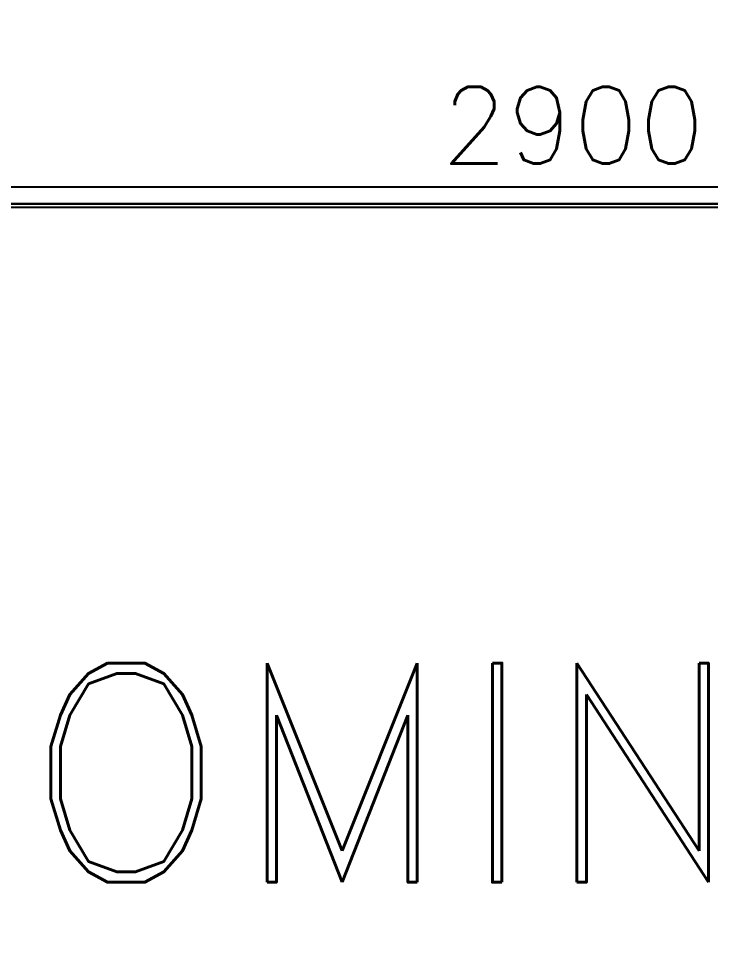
# Model space of a CAD drawing. Extents: x -13345 to 10098, y -1643 to 9113.
# Drawn here: x -8206 to -7827, y -309 to 196 of the extents above; entities that cross this region are included whole.
import ezdxf
from ezdxf.enums import TextEntityAlignment as Align

# ---------------------------------------------------------------- set-up
doc = ezdxf.new("R2010")
doc.units = 0
doc.header["$LTSCALE"] = 192
doc.header["$MEASUREMENT"] = 0
for name, color, linetype in [('ARCH-WALLS-EXTERIOR', 5, 'CONTINUOUS'), ('EXPANSION-JOINT', 1, 'CONTINUOUS'), ('FM-SPNO', 3, 'CONTINUOUS'), ('TEXT-ANCHORS', 2, 'CONTINUOUS')]:
    doc.layers.add(name, color=color, linetype=linetype)
doc.layers.add('COMMON AREA FILL', color=7, linetype='CONTINUOUS', true_color=0xdedede)
doc.styles.add('ANCHOR-GGP', font='romand.shx')
doc.styles.get("Standard").update_dxf_attribs({"font": 'txt.shx', "width": 0.75})

msp = doc.modelspace()

# ---------------------------------------------------------------- linework, layer by layer
at = {"layer": 'ARCH-WALLS-EXTERIOR'}
for points in [[(-6221.94, 92.27), (-9541.19, 92.27), (-9541.19, -150.21), (-9544.94, -150.21), (-9544.94, -197.21), (-9541.19, -197.21), (-9541.19, -814.12)], [(-7564.94, 94.27), (-8238.94, 94.27)]]:
    msp.add_lwpolyline(points, dxfattribs=at)
at = {"layer": 'COMMON AREA FILL'}
msp.add_lwpolyline([(-10764.09, 1375.03), (-8649.51, 1375.03), (-8237.69, 661.74), (-8237.69, 214.4), (-8238.94, 214.4), (-8338.7, 214.4), (-8338.7, 205.78), (-8337.08, 205.78), (-8337.08, 129.78), (-8338.7, 129.78), (-8338.7, 107.52), (-8275.45, 107.52), (-8275.45, 128.15), (-8238.94, 128.15), (-8238.94, 103.54), (-7564.94, 103.54)], dxfattribs=at)
at = {"layer": 'EXPANSION-JOINT'}
msp.add_line((-9341.44, 94.27), (-5904.44, 94.27), dxfattribs=at)
msp.add_lwpolyline([(-5906.44, 92.27), (-9541.19, 92.27), (-9541.19, -125.23), (-9860.93, -125.22), (-9860.93, -162.22)], dxfattribs=at)

# ---------------------------------------------------------------- texts
at = {"layer": 'FM-SPNO'}
msp.add_text('2900', height=42, dxfattribs=at).set_placement((-7901.94, 137.31), align=Align.MIDDLE_CENTER)
at = {"layer": 'TEXT-ANCHORS', "insert": (-7825.2, -277.23), "char_height": 120, "width": 1535.3489, "attachment_point": 8, "style": 'ANCHOR-GGP'}
msp.add_mtext("BLOOMINGDALE'S", dxfattribs=at)

doc.saveas('drawing.dxf')
